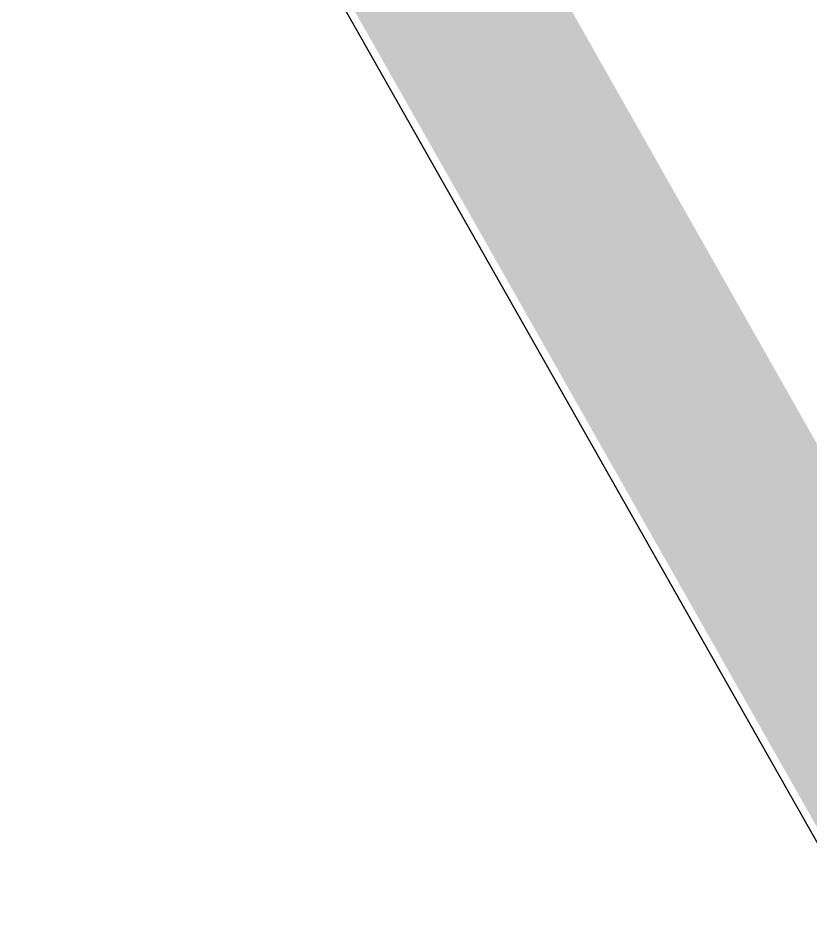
# Model space of a CAD drawing. Header units: inches. Extents: x -176 to 148, y -32 to 86.
# Drawn here: x 5.1161 to 5.5359, y -4.7105 to -4.2326 of the extents above; entities that cross this region are included whole.
import ezdxf

# ---------------------------------------------------------------- set-up
doc = ezdxf.new("R2010")
doc.units = ezdxf.units.IN
doc.layers.add('Board Shape', color=56, linetype='Continuous')
doc.layers.add('Top Layer', color=1, linetype='Continuous')

msp = doc.modelspace()

# ---------------------------------------------------------------- linework, layer by layer
at = {"layer": 'Board Shape'}
msp.add_lwpolyline([(4.99693, -3.60279, 0.1, 0.1, 0), (5.59633, -4.66055, 0.1, 0.1, 0)], format="xyseb", dxfattribs=at)
msp.add_lwpolyline([(4.99693, -3.60279, 0.1, 0.1, 0), (5.59633, -4.66055, 0.1, 0.1, 0)], format="xyseb", dxfattribs=at)
msp.add_lwpolyline([(4.99693, -3.60279, 0.1, 0.1, 0), (5.59633, -4.66055, 0.1, 0.1, 0)], format="xyseb", dxfattribs=at)
msp.add_lwpolyline([(4.99693, -3.60279, 0.1, 0.1, 0), (5.59633, -4.66055, 0.1, 0.1, 0)], format="xyseb", dxfattribs=at)
msp.add_lwpolyline([(4.99693, -3.60279, 0.1, 0.1, 0), (5.59633, -4.66055, 0.1, 0.1, 0)], format="xyseb", dxfattribs=at)
at = {"layer": 'Top Layer'}
msp.add_line((4.9654, -3.6569), (5.55192, -4.69185), dxfattribs=at)

doc.saveas('drawing.dxf')
